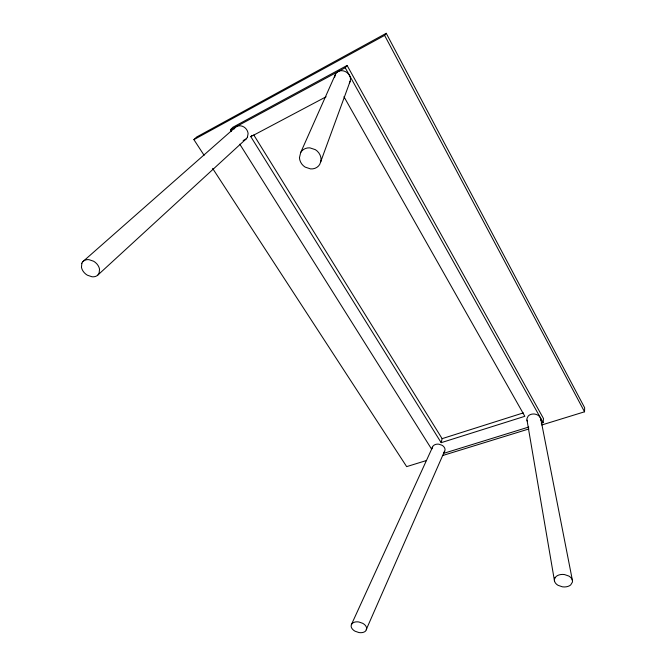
<?xml version="1.0" encoding="UTF-8"?>
<svg xmlns="http://www.w3.org/2000/svg" width="666" height="666" viewBox="0 0 666 666"><rect width="100%" height="100%" fill="white"/><g stroke="black" fill="none" stroke-linecap="round" stroke-linejoin="round"><path stroke-width="1" d="M541.808 424.975L584.532 411.804L584.648 407.759L386.23 33.3L196.62 137.038L193.898 139.619L204.112 155.311M541.292 423.168L543.106 422.61L543.473 418.531L347.094 65.451L232.983 127.198L230.444 129.778L231.493 131.443M320.754 161.938L321.054 159.241A11.081 9.824 41.5 0 0 315.359 149.667L309.881 147.86A11.538 10.231 41.4 0 0 300.699 152.506L299.459 157.675A11.081 9.815 41.5 0 0 305.17 167.116L310.581 168.914A11.547 10.231 41.5 0 0 319.747 164.385L350.141 81.285C352.789 72.944 339.96 66.259 335.456 74.309L300.699 152.506M334.532 77.614L335.456 74.309M351.373 624.675L351.124 626.007A7.792 5.053 17.6 0 0 355.028 631.202L358.899 632.542A8.117 5.27 17.6 0 0 365.609 631.035L445.055 450.074A6.427 4.928 14.5 0 0 442.066 445.271L438.844 444.18A6.693 5.128 14.5 0 0 433.075 445.995L351.373 624.675L352.131 623.526A8.117 5.261 17.6 0 1 358.857 621.977L362.762 623.334A7.792 5.053 17.6 0 1 366.658 628.571L366.392 629.894M432.067 448.409L432.359 447.136M343.956 96.728L524.833 416.308L441.167 442.674L442.107 438.653L253.754 134.932M247.369 137.313L248.093 133.683A7.817 6.668 47.1 0 0 243.931 126.99C241.242 125.308 237.437 125.241 235.098 127.572L82.959 261.547M349.359 83.192L350.141 81.285M444.022 452.48L444.746 451.348M234.049 129.037L235.098 127.572M193.898 139.619L384.615 35.406L386.23 33.3M230.444 129.778L345.213 67.757L347.094 65.451M441.167 442.674L250.807 136.672L252.006 135.364M97.969 274.941L246.312 138.753M250.807 136.672L326.09 96.786M442.107 438.653L523.326 412.895M443.523 453.396L528.796 427.031M426.531 460.497L406.66 466.625L212.621 168.398M442.432 455.602L528.887 428.954M431.701 449.284L239.802 144.197M345.213 67.757L543.106 422.61M384.615 35.406L584.532 411.804M572.419 580.436L540.775 418.889C540.101 416.075 537.295 414.394 534.573 414.044A7.118 5.594 7.6 0 0 528.196 416.05L526.931 418.656A6.826 5.37 7.6 0 0 527.522 421.47M526.997 420.08L554.495 581.002M540.775 418.889L540.825 420.321M247.369 137.313A8.142 6.951 47.1 0 1 243.157 140.426M81.86 263.195L81.468 267.366A9.932 7.351 39.6 0 0 87.363 275.2L92.058 276.79A10.348 7.659 39.6 0 0 99.092 273.318L99.534 269.164A9.932 7.359 39.6 0 0 93.648 261.238L88.894 259.632A10.34 7.659 39.6 0 0 81.86 263.195M555.011 577.83L554.445 579.37A8.883 6.111 8.4 0 0 558.05 585.322L562.379 586.813A9.249 6.369 8.4 0 0 570.687 584.939L572.444 582.067A8.883 6.111 8.4 0 0 568.872 576.065L564.493 574.558A9.249 6.369 8.4 0 0 556.16 576.481L555.011 577.83"/></g></svg>
